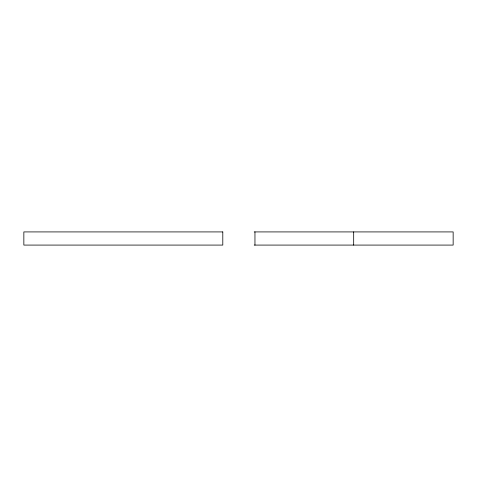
<?xml version="1.0" encoding="UTF-8"?>
<svg xmlns="http://www.w3.org/2000/svg" width="477" height="477" viewBox="0 0 477 477"><rect width="100%" height="100%" fill="white"/><g stroke="black" fill="none" stroke-linecap="round" stroke-linejoin="round"><path stroke-width="0.72" d="M254.205 231.917L453.15 231.917L453.15 245.083L254.205 245.083M353.678 231.917L353.678 245.083M254.956 231.917L254.956 245.083M222.795 231.917L23.85 231.917L23.85 245.083L222.795 245.083L222.795 231.917"/></g></svg>
